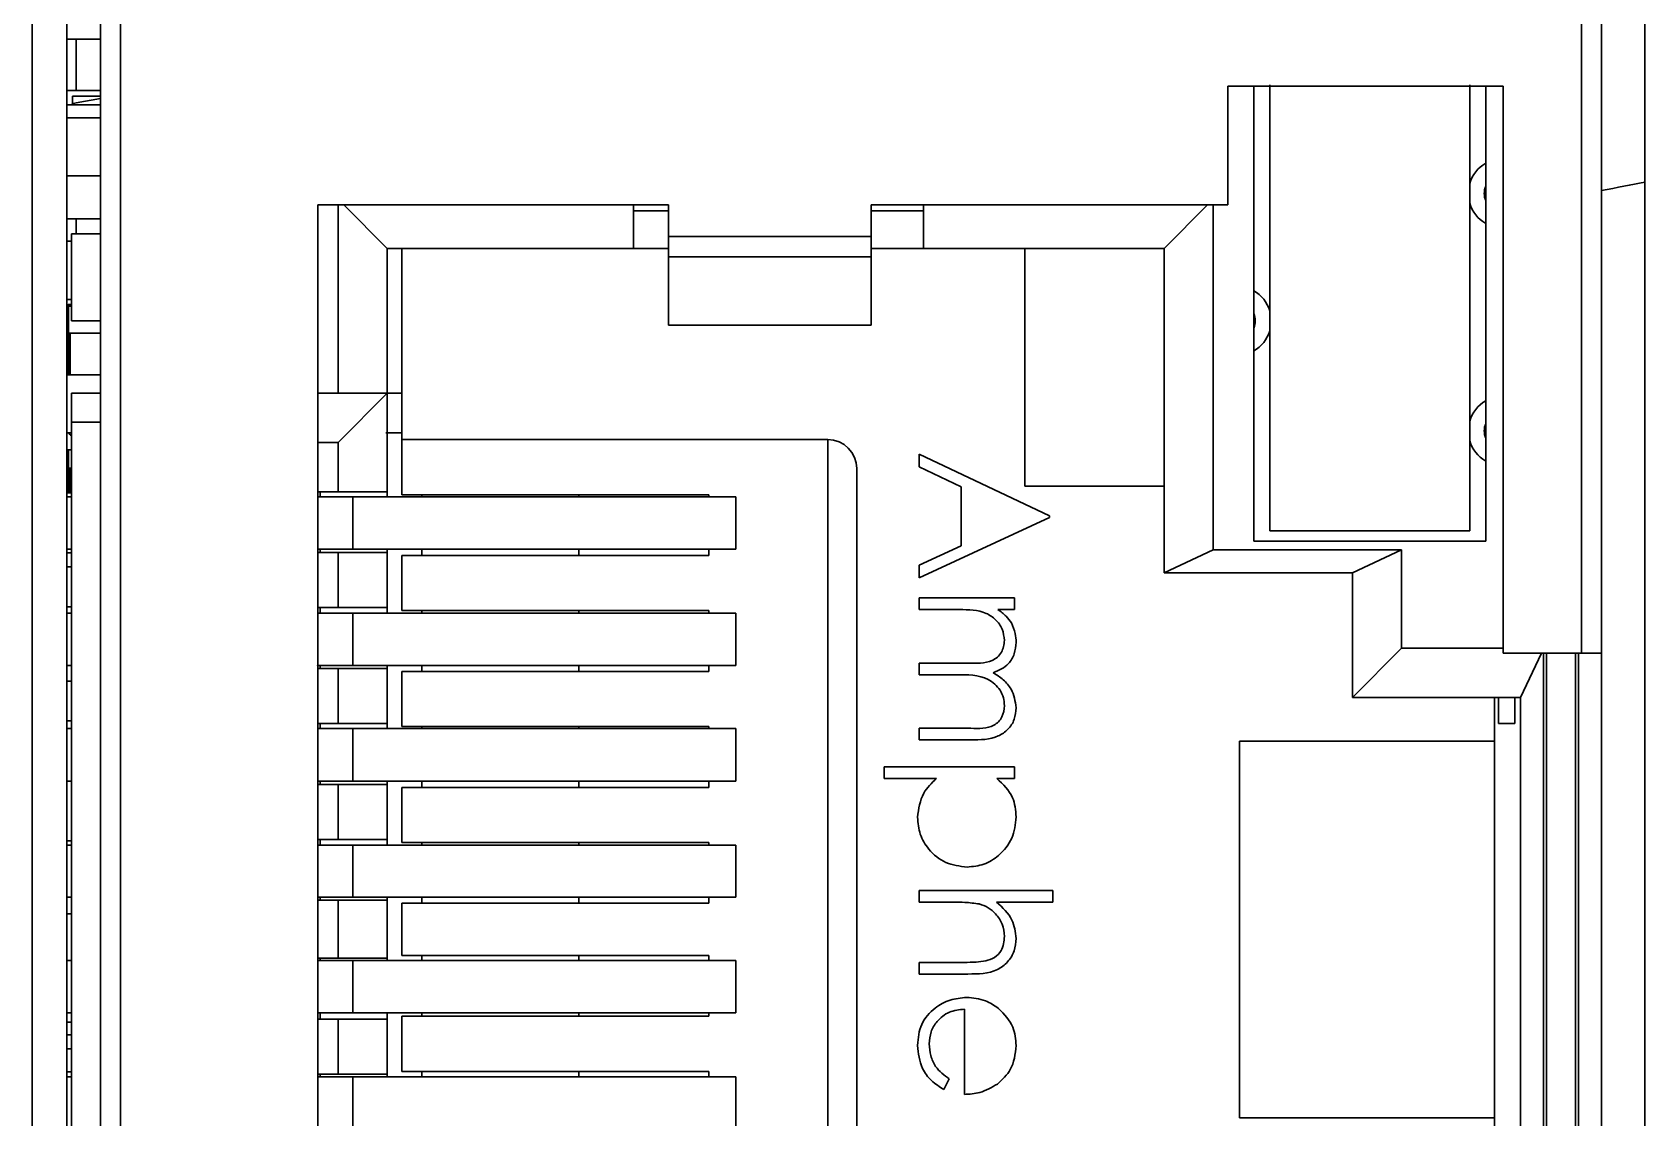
# Model space of a CAD drawing. Header units: inches. Extents: x 59 to 754, y 172 to 990.
# Drawn here: x 122.2 to 175.6, y 621.8 to 657.7 of the extents above; entities that cross this region are included whole.
import ezdxf

# ---------------------------------------------------------------- set-up
doc = ezdxf.new("R2010")
doc.units = ezdxf.units.IN
doc.header["$MEASUREMENT"] = 0
doc.layers.add('svg15406', color=7, linetype='Continuous')

msp = doc.modelspace()

# ---------------------------------------------------------------- linework, layer by layer
at = {"layer": 'svg15406', "color": 7, "lineweight": 30, "true_color": 0xffffff}
for points in [[(123.372, 718.883), (123.372, 536.189)], [(124.485, 537.001), (124.485, 718.057)], [(125.157, 717.385), (125.157, 537.673)], [(122.228, 538.898), (122.228, 716.174)], [(175.642, 538.898), (175.642, 716.174)], [(173.541, 637.163), (173.541, 677.415)], [(174.213, 677.415), (174.213, 637.163)], [(174.213, 662.089), (174.213, 652.489)], [(174.213, 656.778), (174.213, 661.925)], [(174.213, 661.925), (174.213, 654.834)], [(174.213, 656.778), (174.213, 661.925)], [(174.213, 655.359), (174.213, 661.378)], [(174.213, 657.378), (174.213, 661.197)], [(174.213, 656.778), (174.213, 657.642)], [(174.213, 657.642), (174.213, 656.778)], [(124.485, 657.497), (123.372, 657.497)], [(174.213, 653.285), (174.213, 657.104)], [(174.213, 656.12), (174.213, 656.778)], [(170.949, 655.945), (161.829, 655.945)], [(161.829, 655.945), (161.829, 652.009)], [(162.693, 655.945), (162.693, 640.873)], [(162.693, 655.945), (162.693, 649.167)], [(163.221, 641.209), (163.221, 655.993)], [(169.845, 655.993), (169.845, 641.209)], [(169.845, 652.722), (169.845, 655.945)], [(170.373, 640.873), (170.373, 655.945)], [(170.949, 637.163), (170.949, 655.945)], [(174.213, 656.12), (174.213, 656.343)], [(174.213, 656.343), (174.213, 655.801)], [(174.213, 656.085), (174.213, 655.207)], [(174.213, 654.774), (174.213, 656.085)], [(174.213, 655.448), (174.213, 656.085)], [(174.213, 652.654), (174.213, 656.085)], [(124.485, 655.796), (123.372, 655.796)], [(123.561, 655.608), (123.561, 655.351)], [(124.485, 655.608), (123.561, 655.608)], [(124.485, 655.537), (123.684, 655.396)], [(174.213, 655.448), (174.213, 654.774)], [(123.372, 655.324), (124.485, 655.324)], [(124.485, 654.899), (123.372, 654.899)], [(174.213, 655.359), (174.213, 654.834)], [(124.485, 652.979), (123.372, 652.979)], [(169.845, 652.722), (169.845, 652.722)], [(174.213, 652.489), (174.213, 650.569)], [(174.213, 652.297), (174.213, 652.489)], [(174.213, 652.297), (174.213, 647.943)], [(143.301, 652.009), (131.685, 652.009)], [(131.685, 652.009), (131.685, 603.049)], [(131.685, 652.009), (131.685, 645.769)], [(132.357, 645.769), (132.357, 652.009)], [(133.989, 650.569), (132.549, 652.009)], [(142.149, 651.817), (142.149, 652.009)], [(142.149, 652.009), (142.149, 650.569)], [(142.149, 651.817), (143.301, 651.817)], [(142.149, 651.817), (142.149, 650.569)], [(143.301, 652.009), (143.301, 650.963)], [(161.829, 652.009), (150.021, 652.009)], [(150.021, 652.009), (150.021, 650.963)], [(150.021, 651.049), (150.021, 652.009)], [(150.021, 651.817), (151.749, 651.817)], [(151.749, 650.569), (151.749, 652.009)], [(159.717, 650.569), (161.157, 652.009)], [(161.349, 652.009), (161.349, 640.585)], [(169.845, 644.85), (169.845, 652.064)], [(123.372, 651.544), (124.485, 651.544)], [(123.525, 650.807), (123.372, 650.807)], [(123.525, 650.807), (123.372, 650.807)], [(123.525, 648.169), (123.525, 651.049)], [(124.485, 651.049), (123.525, 651.049)], [(124.485, 651.049), (123.525, 651.049)], [(123.525, 651.049), (123.525, 651.049)], [(143.301, 650.963), (150.021, 650.963)], [(143.301, 650.295), (143.301, 650.963)], [(150.021, 648.792), (150.021, 651.049)], [(150.021, 650.963), (150.021, 650.295)], [(142.149, 650.569), (133.989, 650.569)], [(133.989, 650.569), (133.989, 645.769)], [(133.989, 650.569), (133.989, 645.769)], [(134.469, 644.233), (134.469, 650.569)], [(142.149, 650.569), (142.149, 650.569)], [(142.149, 650.569), (143.301, 650.569)], [(150.021, 650.295), (143.301, 650.295)], [(143.301, 650.295), (143.301, 648.028)], [(150.021, 650.569), (151.749, 650.569)], [(150.021, 650.295), (150.021, 648.028)], [(159.717, 650.569), (151.749, 650.569)], [(155.109, 650.569), (155.109, 642.697)], [(159.717, 639.817), (159.717, 650.569)], [(174.213, 650.085), (174.213, 647.943)], [(174.213, 649.076), (174.213, 650.085)], [(174.213, 648.261), (174.213, 649.076)], [(123.372, 648.88), (123.525, 648.88)], [(123.372, 648.653), (123.429, 648.653)], [(123.429, 648.71), (123.525, 648.71)], [(123.429, 648.653), (123.429, 648.71)], [(123.429, 648.653), (123.429, 647.765)], [(150.021, 648.028), (150.021, 648.792)], [(124.485, 648.169), (123.525, 648.169)], [(143.301, 648.028), (150.021, 648.028)], [(162.693, 648.409), (162.693, 647.929)], [(174.213, 645), (174.213, 648.261)], [(174.213, 647.064), (174.213, 647.943)], [(123.429, 647.765), (123.372, 647.765)], [(124.485, 647.765), (123.429, 647.765)], [(123.429, 646.38), (123.429, 647.765)], [(162.693, 647.172), (162.693, 640.873)], [(124.485, 646.38), (123.372, 646.38)], [(123.525, 644.809), (123.525, 645.769)], [(123.525, 645.769), (124.485, 645.769)], [(131.685, 645.769), (131.685, 644.137)], [(131.685, 645.769), (132.357, 645.769)], [(133.989, 645.769), (132.357, 645.769)], [(133.989, 645.769), (132.357, 644.137)], [(134.469, 645.773), (133.989, 645.773)], [(133.989, 645.769), (133.989, 642.509)], [(133.989, 645.769), (133.989, 644.233)], [(174.213, 645.32), (174.213, 646.1)], [(174.213, 645.32), (174.213, 643.176)], [(174.213, 645.32), (174.213, 632.409)], [(123.525, 611.217), (123.525, 644.809)], [(174.213, 644.184), (174.213, 645)], [(123.525, 644.46), (123.372, 644.46)], [(133.989, 644.233), (133.989, 644.46)], [(133.989, 644.46), (133.989, 644.137)], [(148.581, 644.233), (134.469, 644.233)], [(134.469, 644.233), (134.469, 642.409)], [(148.581, 611.785), (148.581, 644.233)], [(169.845, 641.209), (169.845, 644.192)], [(174.213, 643.176), (174.213, 644.184)], [(123.525, 643.891), (123.372, 643.891)], [(131.685, 644.137), (131.685, 642.509)], [(132.357, 644.137), (131.685, 644.137)], [(132.357, 642.509), (132.357, 644.137)], [(133.989, 644.137), (133.989, 642.339)], [(151.609, 643.331), (151.609, 643.754)], [(151.609, 643.754), (155.929, 641.705)], [(123.372, 643.286), (123.429, 643.286)], [(123.429, 643.23), (123.429, 643.286)], [(123.525, 643.23), (123.429, 643.23)], [(123.429, 642.474), (123.429, 643.23)], [(149.541, 643.273), (149.541, 612.745)], [(152.993, 642.674), (151.609, 643.331)], [(152.993, 640.716), (152.993, 642.674)], [(155.109, 642.697), (159.717, 642.697)], [(123.372, 642.474), (123.525, 642.474)], [(123.525, 642.339), (123.372, 642.339)], [(131.685, 642.509), (131.685, 640.493)], [(131.685, 642.509), (132.357, 642.509)], [(132.853, 642.339), (131.685, 642.339)], [(131.685, 642.339), (145.314, 642.339)], [(133.989, 642.509), (132.357, 642.509)], [(145.531, 642.339), (132.853, 642.339)], [(132.853, 642.339), (132.853, 640.601)], [(133.989, 642.339), (133.989, 642.509)], [(133.989, 642.509), (133.989, 642.509)], [(144.645, 642.409), (134.469, 642.409)], [(135.128, 642.409), (135.128, 642.339)], [(140.337, 642.409), (140.337, 642.339)], [(144.645, 642.339), (144.645, 642.409)], [(145.531, 642.339), (144.645, 642.339)], [(145.531, 640.601), (145.531, 642.339)], [(174.213, 642.206), (174.213, 641.358)], [(174.213, 641.237), (174.213, 642.206)], [(155.929, 641.65), (151.609, 639.656)], [(155.929, 641.705), (155.929, 641.65)], [(169.845, 641.209), (163.221, 641.209)], [(169.845, 641.209), (169.845, 641.209)], [(123.525, 640.601), (123.372, 640.601)], [(123.372, 640.489), (123.525, 640.489)], [(131.667, 640.601), (132.853, 640.601)], [(131.685, 640.493), (131.685, 638.669)], [(131.771, 640.493), (131.685, 640.493)], [(131.685, 640.493), (132.357, 640.493)], [(133.989, 640.493), (131.771, 640.493)], [(132.357, 640.493), (133.989, 640.493)], [(132.357, 638.669), (132.357, 640.493)], [(132.853, 640.601), (145.531, 640.601)], [(133.989, 640.493), (133.989, 640.601)], [(133.989, 640.601), (133.989, 638.48)], [(133.989, 640.493), (133.989, 640.493)], [(133.989, 640.493), (133.989, 638.669)], [(135.128, 640.601), (135.128, 640.393)], [(140.337, 640.601), (140.337, 640.393)], [(144.645, 640.393), (144.645, 640.601)], [(151.609, 640.077), (152.993, 640.716)], [(161.349, 640.585), (159.717, 639.817)], [(161.349, 640.585), (167.589, 640.585)], [(162.693, 640.873), (170.373, 640.873)], [(162.693, 640.873), (162.693, 640.873)], [(162.693, 640.873), (170.373, 640.873)], [(167.589, 640.585), (165.957, 639.817)], [(167.589, 640.585), (167.589, 637.321)], [(123.525, 640.017), (123.372, 640.017)], [(134.469, 640.393), (134.469, 638.569)], [(134.469, 640.393), (144.645, 640.393)], [(151.609, 639.656), (151.609, 640.077)], [(165.957, 639.817), (159.717, 639.817)], [(165.957, 635.689), (165.957, 639.817)], [(151.609, 638.603), (151.609, 638.991)], [(151.609, 638.991), (154.765, 638.991)], [(154.765, 638.991), (154.765, 638.603)], [(174.213, 637.964), (174.213, 638.934)], [(123.372, 638.694), (123.525, 638.694)], [(123.525, 638.694), (123.372, 638.694)], [(123.525, 638.48), (123.372, 638.48)], [(131.685, 638.669), (131.685, 636.653)], [(131.685, 638.669), (132.357, 638.669)], [(132.853, 638.48), (132.388, 638.48), (131.753, 638.48), (131.685, 638.48), (132.853, 638.48)], [(131.685, 638.48), (145.314, 638.48)], [(133.989, 638.669), (132.357, 638.669)], [(145.531, 638.48), (132.853, 638.48)], [(132.853, 638.48), (132.853, 636.753)], [(133.989, 638.48), (133.989, 638.669)], [(133.989, 638.669), (133.989, 638.48)], [(133.989, 638.669), (133.989, 638.669)], [(133.989, 638.669), (133.989, 638.669)], [(144.645, 638.569), (134.469, 638.569)], [(135.128, 638.569), (135.128, 638.48)], [(140.337, 638.569), (140.337, 638.48)], [(144.645, 638.48), (144.645, 638.569)], [(145.531, 638.48), (144.645, 638.48)], [(145.531, 636.753), (145.531, 638.48)], [(152.937, 638.603), (151.609, 638.603)], [(154.765, 638.603), (154.217, 638.603)], [(165.957, 635.689), (167.589, 637.321)], [(167.589, 637.321), (170.949, 637.321)], [(123.525, 636.753), (123.372, 636.753)], [(132.853, 636.753), (132.388, 636.753), (131.753, 636.753), (131.667, 636.753), (132.853, 636.753)], [(145.531, 636.753), (132.853, 636.753)], [(133.989, 636.653), (133.989, 636.753)], [(133.989, 636.753), (133.989, 634.659)], [(135.128, 636.753), (135.128, 636.553)], [(140.337, 636.753), (140.337, 636.553)], [(144.645, 636.553), (144.645, 636.753)], [(151.609, 636.443), (151.609, 636.831)], [(151.609, 636.831), (153.214, 636.831)], [(173.541, 637.163), (170.949, 637.163)], [(171.521, 635.689), (172.218, 637.163)], [(172.293, 637.163), (172.293, 618.697)], [(172.389, 617.895), (172.389, 637.163)], [(173.349, 637.163), (173.349, 617.895)], [(173.349, 637.163), (173.349, 634.825)], [(173.349, 637.163), (173.349, 634.249)], [(173.445, 617.895), (173.445, 637.163)], [(174.213, 637.163), (173.541, 637.163)], [(174.213, 617.895), (174.213, 637.163)], [(123.525, 636.237), (123.372, 636.237)], [(131.685, 636.653), (131.685, 634.829)], [(131.771, 636.653), (131.685, 636.653)], [(131.685, 636.653), (132.357, 636.653)], [(132.069, 636.653), (131.685, 636.653)], [(133.989, 636.653), (131.771, 636.653)], [(132.069, 636.653), (133.989, 636.653)], [(132.357, 634.829), (132.357, 636.653)], [(132.357, 636.653), (133.989, 636.653)], [(133.989, 636.653), (133.989, 634.829)], [(133.989, 636.653), (133.989, 636.653)], [(134.469, 636.553), (134.469, 634.729)], [(134.469, 636.553), (144.645, 636.553)], [(134.469, 636.553), (134.469, 636.553)], [(144.645, 636.553), (134.469, 636.553)], [(152.836, 636.443), (151.609, 636.443)], [(171.521, 635.689), (165.957, 635.689)], [(170.661, 635.689), (170.661, 620.329)], [(170.796, 635.689), (170.796, 634.825)], [(171.333, 634.825), (171.333, 635.689)], [(171.521, 620.329), (171.521, 635.689)], [(174.213, 634.691), (174.213, 635.661)], [(123.525, 634.915), (123.372, 634.915)], [(123.525, 634.659), (123.372, 634.659)], [(131.685, 634.829), (131.685, 632.813)], [(131.685, 634.829), (132.357, 634.829)], [(132.853, 634.659), (131.685, 634.659)], [(131.685, 634.659), (145.314, 634.659)], [(133.989, 634.829), (132.357, 634.829)], [(145.531, 634.659), (132.853, 634.659)], [(132.853, 634.659), (132.853, 632.921)], [(133.989, 634.659), (133.989, 634.829)], [(133.989, 634.829), (133.989, 634.829)], [(144.645, 634.729), (134.469, 634.729)], [(135.128, 634.729), (135.128, 634.659)], [(140.337, 634.729), (140.337, 634.659)], [(144.645, 634.659), (144.645, 634.729)], [(145.531, 634.659), (144.645, 634.659)], [(145.531, 632.921), (145.531, 634.659)], [(151.609, 634.283), (151.609, 634.671)], [(151.609, 634.671), (153.32, 634.671)], [(170.796, 634.825), (171.333, 634.825)], [(153.319, 634.283), (151.609, 634.283)], [(162.213, 634.249), (162.213, 621.769)], [(170.661, 634.249), (162.213, 634.249)], [(162.213, 621.769), (162.213, 634.249)], [(173.349, 634.249), (173.349, 634.249)], [(173.349, 634.249), (173.349, 621.769)], [(150.445, 633.009), (150.445, 633.397)], [(150.445, 633.397), (154.765, 633.397)], [(152.181, 633.009), (150.445, 633.009)], [(154.765, 633.009), (154.181, 633.009)], [(154.765, 633.397), (154.765, 633.009)], [(174.213, 633.237), (174.213, 632.409)], [(174.213, 632.267), (174.213, 633.237)], [(123.525, 632.921), (123.372, 632.921)], [(131.667, 632.921), (132.853, 632.921)], [(131.685, 632.813), (131.685, 630.989)], [(131.771, 632.813), (131.685, 632.813)], [(131.685, 632.813), (132.357, 632.813)], [(133.989, 632.813), (131.771, 632.813)], [(132.357, 632.813), (133.989, 632.813)], [(132.357, 630.989), (132.357, 632.813)], [(132.853, 632.921), (145.531, 632.921)], [(133.989, 632.813), (133.989, 632.921)], [(133.989, 632.921), (133.989, 630.8)], [(133.989, 632.813), (133.989, 632.813)], [(133.989, 632.813), (133.989, 630.989)], [(134.469, 632.713), (134.469, 630.889)], [(134.469, 632.713), (144.645, 632.713)], [(134.469, 632.713), (134.469, 632.713)], [(144.645, 632.713), (134.469, 632.713)], [(135.128, 632.921), (135.128, 632.713)], [(140.337, 632.921), (140.337, 632.713)], [(144.645, 632.713), (144.645, 632.921)], [(123.372, 630.946), (123.525, 630.946)], [(131.685, 630.989), (131.685, 628.973)], [(131.685, 630.989), (132.357, 630.989)], [(133.989, 630.989), (132.357, 630.989)], [(133.989, 630.8), (133.989, 630.989)], [(133.989, 630.989), (133.989, 630.8)], [(133.989, 630.989), (133.989, 630.989)], [(133.989, 630.989), (133.989, 630.989)], [(144.645, 630.889), (134.469, 630.889)], [(135.128, 630.889), (135.128, 630.8)], [(140.337, 630.889), (140.337, 630.8)], [(144.645, 630.8), (144.645, 630.889)], [(123.525, 630.8), (123.372, 630.8)], [(132.853, 630.8), (131.685, 630.8)], [(131.685, 630.8), (145.314, 630.8)], [(145.531, 630.8), (132.853, 630.8)], [(132.853, 630.8), (132.853, 629.073)], [(145.531, 630.8), (144.645, 630.8)], [(145.531, 629.073), (145.531, 630.8)], [(151.609, 628.911), (151.609, 629.299)], [(151.609, 629.299), (156.039, 629.299)], [(156.039, 629.299), (156.039, 628.911)], [(174.213, 629.358), (174.213, 620.693)], [(123.525, 629.073), (123.372, 629.073)], [(132.853, 629.073), (131.667, 629.073)], [(131.685, 628.973), (131.685, 627.053)], [(131.771, 628.973), (131.685, 628.973)], [(131.685, 628.973), (132.357, 628.973)], [(132.069, 628.973), (131.685, 628.973)], [(133.989, 628.973), (131.771, 628.973)], [(132.069, 628.973), (133.989, 628.973)], [(132.357, 628.973), (133.989, 628.973)], [(132.357, 627.053), (132.357, 628.973)], [(145.531, 629.073), (132.853, 629.073)], [(133.989, 628.973), (133.989, 629.073)], [(133.989, 629.073), (133.989, 628.973)], [(133.989, 629.073), (133.989, 626.979)], [(133.989, 628.973), (133.989, 628.973)], [(133.989, 628.973), (133.989, 628.973)], [(133.989, 628.973), (133.989, 627.053)], [(134.469, 628.873), (134.469, 627.145)], [(134.469, 628.873), (144.645, 628.873)], [(135.128, 629.073), (135.128, 628.873)], [(140.337, 629.073), (140.337, 628.873)], [(144.645, 628.873), (144.645, 629.073)], [(152.75, 628.911), (151.609, 628.911)], [(156.039, 628.911), (154.169, 628.911)], [(123.525, 628.527), (123.372, 628.527)], [(134.469, 627.145), (144.645, 627.145)], [(135.128, 627.145), (135.128, 626.979)], [(140.337, 627.145), (140.337, 626.979)], [(144.645, 627.145), (144.645, 626.979)], [(174.213, 627.297), (174.213, 626.327)], [(174.213, 627.297), (174.213, 627.297)], [(174.213, 626.327), (174.213, 627.297)], [(123.525, 626.979), (123.372, 626.979)], [(131.685, 627.053), (131.685, 625.037)], [(131.685, 627.053), (132.357, 627.053)], [(132.853, 626.979), (131.685, 626.979)], [(131.685, 626.979), (145.314, 626.979)], [(132.357, 627.053), (133.989, 627.053)], [(145.531, 626.979), (132.853, 626.979)], [(132.853, 626.979), (132.853, 625.241)], [(133.989, 627.053), (133.989, 626.979)], [(133.989, 627.053), (133.989, 627.053)], [(145.531, 626.979), (144.645, 626.979)], [(145.531, 625.241), (145.531, 626.979)], [(151.609, 626.53), (151.609, 626.917)], [(151.609, 626.917), (153.094, 626.917)], [(153.221, 626.53), (151.609, 626.53)], [(123.525, 625.241), (123.372, 625.241)], [(123.525, 624.937), (123.372, 624.937)], [(131.667, 625.241), (132.853, 625.241)], [(131.685, 625.037), (131.685, 623.213)], [(131.771, 625.037), (131.685, 625.037)], [(131.685, 625.037), (132.357, 625.037)], [(133.989, 625.037), (131.771, 625.037)], [(133.989, 625.037), (132.357, 625.037)], [(132.357, 625.037), (132.357, 623.213)], [(132.853, 625.241), (145.531, 625.241)], [(133.989, 625.241), (133.989, 625.037)], [(133.989, 625.241), (133.989, 623.12)], [(133.989, 625.037), (133.989, 625.037)], [(133.989, 623.213), (133.989, 625.037)], [(134.469, 623.305), (134.469, 625.129)], [(144.645, 625.129), (134.469, 625.129)], [(135.128, 625.241), (135.128, 625.129)], [(140.337, 625.241), (140.337, 625.129)], [(144.645, 625.241), (144.645, 625.129)], [(153.104, 622.542), (153.104, 625.366)], [(123.372, 624.52), (123.525, 624.52)], [(123.525, 624.048), (123.372, 624.048)], [(174.213, 622.812), (174.213, 623.782)], [(123.525, 623.293), (123.372, 623.293)], [(123.525, 623.12), (123.372, 623.12)], [(131.685, 623.213), (131.685, 621.197)], [(131.685, 623.213), (132.357, 623.213)], [(132.853, 623.12), (131.685, 623.12)], [(131.685, 623.12), (145.314, 623.12)], [(132.357, 623.213), (133.989, 623.213)], [(145.531, 623.12), (132.853, 623.12)], [(132.853, 623.12), (132.853, 621.393)], [(133.989, 623.12), (133.989, 623.309)], [(133.989, 623.309), (133.989, 623.309)], [(133.989, 623.309), (133.989, 623.12)], [(133.989, 623.213), (133.989, 623.12)], [(133.989, 623.213), (133.989, 623.213)], [(134.469, 623.305), (144.645, 623.305)], [(135.128, 623.305), (135.128, 623.12)], [(140.337, 623.305), (140.337, 623.12)], [(144.645, 623.305), (144.645, 623.12)], [(145.531, 623.12), (144.645, 623.12)], [(145.531, 621.393), (145.531, 623.12)], [(152.605, 623.052), (152.425, 622.708)], [(162.213, 621.769), (162.213, 621.769)], [(162.213, 621.769), (170.661, 621.769)], [(170.661, 621.769), (162.213, 621.769)], [(173.349, 621.769), (173.349, 621.769)], [(173.349, 617.895), (173.349, 621.769)]]:
    msp.add_lwpolyline(points, dxfattribs=at)
at = {"layer": 'svg15406', "color": 250, "lineweight": 30, "true_color": 0x414141}
for points in [[(123.684, 657.497), (123.684, 655.796)], [(123.684, 651.544), (123.684, 651.049)], [(123.525, 648.653), (123.429, 648.653)], [(123.486, 647.765), (123.486, 646.38)], [(124.485, 644.809), (123.525, 644.809)], [(123.429, 643.891), (123.429, 643.286)], [(123.429, 643.286), (123.525, 643.286)], [(123.486, 643.23), (123.486, 642.474)], [(131.771, 642.339), (131.771, 642.509)], [(131.771, 640.493), (131.771, 640.601)], [(131.771, 638.48), (131.771, 638.669)], [(131.771, 636.653), (131.771, 636.753)], [(131.771, 634.659), (131.771, 634.829)], [(131.771, 632.813), (131.771, 632.921)], [(131.771, 630.8), (131.771, 630.989)], [(131.771, 628.973), (131.771, 629.073)], [(131.771, 627.053), (131.771, 626.979)], [(131.771, 625.241), (131.771, 625.037)], [(131.771, 623.213), (131.771, 623.12)]]:
    msp.add_lwpolyline(points, dxfattribs=at)
at = {"layer": 'svg15406', "color": 7, "lineweight": 30, "true_color": 0xffffff}
for points in [[(123.684, 655.396), (123.624, 655.386), (123.568, 655.361), (123.52, 655.324)], [(123.684, 655.396), (123.625, 655.386), (123.568, 655.361), (123.52, 655.324)], [(170.373, 653.391), (170.118, 653.244), (169.929, 653.005), (169.845, 652.722)], [(170.373, 653.391), (170.118, 653.244), (169.929, 653.005), (169.845, 652.722)], [(174.213, 652.489), (174.717, 652.581), (175.194, 652.673), (175.642, 652.768)], [(170.373, 652.633), (170.309, 652.48), (170.309, 652.307), (170.373, 652.153)], [(169.845, 652.064), (169.929, 651.782), (170.118, 651.543), (170.373, 651.396)], [(163.221, 648.498), (163.137, 648.781), (162.948, 649.02), (162.693, 649.167)], [(163.221, 648.498), (163.137, 648.781), (162.948, 649.02), (162.693, 649.167)], [(123.429, 648.71), (123.398, 648.71), (123.372, 648.685), (123.372, 648.653)], [(123.429, 648.71), (123.398, 648.71), (123.372, 648.685), (123.372, 648.653)], [(162.693, 647.929), (162.757, 648.083), (162.757, 648.256), (162.693, 648.409)], [(162.693, 647.172), (162.948, 647.319), (163.137, 647.558), (163.221, 647.84)], [(170.373, 645.519), (170.118, 645.372), (169.929, 645.133), (169.845, 644.85)], [(170.373, 645.519), (170.118, 645.372), (169.929, 645.133), (169.845, 644.85)], [(170.373, 644.761), (170.309, 644.608), (170.309, 644.435), (170.373, 644.281)], [(123.432, 644.46), (123.456, 644.421), (123.488, 644.387), (123.525, 644.36)], [(134.469, 644.455), (134.294, 644.458), (134.12, 644.46), (133.945, 644.46)], [(169.845, 644.192), (169.929, 643.91), (170.118, 643.671), (170.373, 643.524)], [(123.372, 643.286), (123.372, 643.255), (123.398, 643.23), (123.429, 643.23)]]:
    msp.add_open_spline(points, degree=3, dxfattribs=at)
for points, knots in [([(169.845, 652.722), (169.845, 652.72), (169.845, 652.719), (169.845, 652.713), (169.845, 652.707), (169.845, 652.698), (169.845, 652.686), (169.845, 652.664), (169.845, 652.635), (169.845, 652.603), (169.845, 652.54), (169.845, 652.466), (169.845, 652.393), (169.845, 652.32), (169.845, 652.247), (169.845, 652.184), (169.845, 652.152), (169.845, 652.123), (169.845, 652.1), (169.845, 652.089), (169.845, 652.08), (169.845, 652.074), (169.845, 652.068), (169.845, 652.066), (169.845, 652.064)], [0, 0, 0, 0, 1, 1, 1, 2, 2, 2, 3, 3, 3, 4, 4, 4, 5, 5, 5, 6, 6, 6, 7, 7, 7, 8, 8, 8, 8]), ([(162.693, 648.409), (162.693, 648.505), (162.693, 648.601), (162.693, 648.695), (162.693, 648.771), (162.693, 648.845), (162.693, 648.912), (162.693, 648.949), (162.693, 648.983), (162.693, 649.014), (162.693, 649.046), (162.693, 649.073), (162.693, 649.097), (162.693, 649.12), (162.693, 649.138), (162.693, 649.149), (162.693, 649.161), (162.693, 649.164), (162.693, 649.167)], [0, 0, 0, 0, 1, 1, 1, 2, 2, 2, 3, 3, 3, 4, 4, 4, 5, 5, 5, 6, 6, 6, 6]), ([(162.693, 647.172), (162.693, 647.175), (162.693, 647.178), (162.693, 647.189), (162.693, 647.2), (162.693, 647.219), (162.693, 647.242), (162.693, 647.265), (162.693, 647.292), (162.693, 647.322), (162.693, 647.354), (162.693, 647.389), (162.693, 647.427), (162.693, 647.493), (162.693, 647.567), (162.693, 647.642), (162.693, 647.736), (162.693, 647.833), (162.693, 647.929)], [0, 0, 0, 0, 1, 1, 1, 2, 2, 2, 3, 3, 3, 4, 4, 4, 5, 5, 5, 6, 6, 6, 6]), ([(174.213, 646.63), (174.213, 646.695), (174.213, 646.76), (174.213, 646.844), (174.213, 646.909), (174.213, 646.987), (174.213, 647.064)], [0, 0, 0, 0, 1, 1, 1, 2, 2, 2, 2]), ([(174.213, 646.1), (174.213, 646.208), (174.213, 646.315), (174.213, 646.413), (174.213, 646.489), (174.213, 646.56), (174.213, 646.63)], [0, 0, 0, 0, 1, 1, 1, 2, 2, 2, 2]), ([(169.845, 644.85), (169.845, 644.849), (169.845, 644.847), (169.845, 644.841), (169.845, 644.835), (169.845, 644.826), (169.845, 644.814), (169.845, 644.792), (169.845, 644.763), (169.845, 644.731), (169.845, 644.668), (169.845, 644.594), (169.845, 644.521), (169.845, 644.448), (169.845, 644.375), (169.845, 644.311), (169.845, 644.28), (169.845, 644.251), (169.845, 644.228), (169.845, 644.217), (169.845, 644.208), (169.845, 644.202), (169.845, 644.196), (169.845, 644.194), (169.845, 644.192)], [0, 0, 0, 0, 1, 1, 1, 2, 2, 2, 3, 3, 3, 4, 4, 4, 5, 5, 5, 6, 6, 6, 7, 7, 7, 8, 8, 8, 8]), ([(149.541, 643.273), (149.541, 643.804), (149.111, 644.233), (148.581, 644.233), (148.581, 644.233), (148.581, 644.233), (148.581, 644.233)], [0, 0, 0, 0, 1, 1, 1, 2, 2, 2, 2]), ([(149.541, 643.273), (149.541, 643.804), (149.111, 644.233), (148.581, 644.233), (148.581, 644.233), (148.581, 644.233), (148.581, 644.233)], [0, 0, 0, 0, 1, 1, 1, 2, 2, 2, 2]), ([(174.213, 641.358), (174.213, 641.253), (174.213, 641.149), (174.213, 641.019), (174.213, 640.889), (174.213, 640.734), (174.213, 640.562), (174.213, 640.295), (174.213, 639.987), (174.213, 639.68)], [0, 0, 0, 0, 1, 1, 1, 2, 2, 2, 3, 3, 3, 3]), ([(174.213, 639.88), (174.213, 640.011), (174.213, 640.142), (174.213, 640.266), (174.213, 640.39), (174.213, 640.507), (174.213, 640.61), (174.213, 640.714), (174.213, 640.803), (174.213, 640.875), (174.213, 640.947), (174.213, 641.002), (174.213, 641.046), (174.213, 641.222), (174.213, 641.229), (174.213, 641.237)], [0, 0, 0, 0, 1, 1, 1, 2, 2, 2, 3, 3, 3, 4, 4, 4, 5, 5, 5, 5]), ([(174.213, 638.934), (174.213, 638.941), (174.213, 638.948), (174.213, 639.083), (174.213, 639.117), (174.213, 639.158), (174.213, 639.211), (174.213, 639.263), (174.213, 639.326), (174.213, 639.397), (174.213, 639.467), (174.213, 639.546), (174.213, 639.628), (174.213, 639.71), (174.213, 639.795), (174.213, 639.88)], [0, 0, 0, 0, 1, 1, 1, 2, 2, 2, 3, 3, 3, 4, 4, 4, 5, 5, 5, 5]), ([(174.213, 639.68), (174.213, 639.483), (174.213, 639.287), (174.213, 639.099), (174.213, 638.911), (174.213, 638.732), (174.213, 638.59), (174.213, 638.37), (174.213, 638.243), (174.213, 638.115)], [0, 0, 0, 0, 1, 1, 1, 2, 2, 2, 3, 3, 3, 3]), ([(154.433, 637.582), (154.417, 637.709), (154.401, 637.837), (154.355, 637.954), (154.308, 638.071), (154.232, 638.178), (154.139, 638.267), (154.047, 638.356), (153.938, 638.428), (153.823, 638.478), (153.552, 638.598), (153.245, 638.6), (152.937, 638.603)], [0, 0, 0, 0, 1, 1, 1, 2, 2, 2, 3, 3, 3, 4, 4, 4, 4]), ([(154.217, 638.603), (154.312, 638.533), (154.406, 638.463), (154.487, 638.38), (154.551, 638.314), (154.606, 638.24), (154.661, 638.165)], [0, 0, 0, 0, 1, 1, 1, 2, 2, 2, 2]), ([(154.661, 638.165), (154.712, 638.049), (154.763, 637.932), (154.79, 637.81), (154.81, 637.714), (154.816, 637.614), (154.821, 637.515)], [0, 0, 0, 0, 1, 1, 1, 2, 2, 2, 2]), ([(154.661, 638.165), (154.712, 638.049), (154.763, 637.932), (154.79, 637.81), (154.81, 637.714), (154.816, 637.614), (154.821, 637.515)], [0, 0, 0, 0, 1, 1, 1, 2, 2, 2, 2]), ([(174.213, 638.115), (174.213, 637.881), (174.213, 637.646), (174.213, 637.311), (174.213, 637.05), (174.213, 636.726), (174.213, 636.403)], [0, 0, 0, 0, 1, 1, 1, 2, 2, 2, 2]), ([(174.213, 636.619), (174.213, 636.732), (174.213, 636.846), (174.213, 636.954), (174.213, 637.063), (174.213, 637.168), (174.213, 637.263), (174.213, 637.453), (174.213, 637.608), (174.213, 637.714), (174.213, 637.927), (174.213, 637.945), (174.213, 637.964)], [0, 0, 0, 0, 1, 1, 1, 2, 2, 2, 3, 3, 3, 4, 4, 4, 4]), ([(153.214, 636.831), (153.497, 636.819), (153.781, 636.807), (154.028, 636.92), (154.089, 636.949), (154.149, 636.985), (154.201, 637.03), (154.253, 637.075), (154.298, 637.129), (154.331, 637.188), (154.397, 637.306), (154.415, 637.444), (154.433, 637.582)], [0, 0, 0, 0, 1, 1, 1, 2, 2, 2, 3, 3, 3, 4, 4, 4, 4]), ([(154.821, 637.515), (154.808, 637.389), (154.795, 637.262), (154.756, 637.141), (154.717, 637.021), (154.652, 636.905), (154.566, 636.814), (154.431, 636.672), (154.245, 636.591), (154.058, 636.51)], [0, 0, 0, 0, 1, 1, 1, 2, 2, 2, 3, 3, 3, 3]), ([(154.433, 635.42), (154.426, 635.509), (154.419, 635.599), (154.396, 635.685), (154.373, 635.771), (154.333, 635.853), (154.285, 635.929), (154.237, 636.005), (154.179, 636.075), (154.113, 636.135), (154.046, 636.196), (153.971, 636.247), (153.892, 636.287), (153.577, 636.449), (153.207, 636.446), (152.836, 636.443)], [0, 0, 0, 0, 1, 1, 1, 2, 2, 2, 3, 3, 3, 4, 4, 4, 5, 5, 5, 5]), ([(154.058, 636.51), (154.174, 636.438), (154.289, 636.367), (154.393, 636.277), (154.496, 636.188), (154.587, 636.082), (154.651, 635.963), (154.752, 635.779), (154.786, 635.565), (154.821, 635.352)], [0, 0, 0, 0, 1, 1, 1, 2, 2, 2, 3, 3, 3, 3]), ([(174.213, 635.661), (174.213, 635.655), (174.213, 635.65), (174.213, 635.782), (174.213, 635.815), (174.213, 635.857), (174.213, 635.911), (174.213, 635.966), (174.213, 636.033), (174.213, 636.108), (174.213, 636.182), (174.213, 636.264), (174.213, 636.35), (174.213, 636.437), (174.213, 636.528), (174.213, 636.619)], [0, 0, 0, 0, 1, 1, 1, 2, 2, 2, 3, 3, 3, 4, 4, 4, 5, 5, 5, 5]), ([(174.213, 636.403), (174.213, 636.201), (174.213, 635.999), (174.213, 635.808), (174.213, 635.618), (174.213, 635.44), (174.213, 635.291), (174.213, 635.142), (174.213, 635.023), (174.213, 634.936), (174.213, 634.733), (174.213, 634.712), (174.213, 634.691)], [0, 0, 0, 0, 1, 1, 1, 2, 2, 2, 3, 3, 3, 4, 4, 4, 4]), ([(154.821, 635.352), (154.809, 635.221), (154.797, 635.09), (154.754, 634.968), (154.712, 634.846), (154.639, 634.732), (154.547, 634.638), (154.455, 634.544), (154.344, 634.469), (154.227, 634.416), (153.949, 634.292), (153.634, 634.288), (153.319, 634.283)], [0, 0, 0, 0, 1, 1, 1, 2, 2, 2, 3, 3, 3, 4, 4, 4, 4]), ([(153.32, 634.671), (153.589, 634.662), (153.858, 634.653), (154.08, 634.775), (154.136, 634.806), (154.189, 634.844), (154.234, 634.89), (154.28, 634.936), (154.319, 634.989), (154.348, 635.046), (154.404, 635.16), (154.419, 635.29), (154.433, 635.42)], [0, 0, 0, 0, 1, 1, 1, 2, 2, 2, 3, 3, 3, 4, 4, 4, 4]), ([(151.553, 631.722), (151.591, 632.003), (151.628, 632.284), (151.758, 632.517), (151.86, 632.701), (152.02, 632.855), (152.181, 633.009)], [0, 0, 0, 0, 1, 1, 1, 2, 2, 2, 2]), ([(154.181, 633.009), (154.388, 632.813), (154.596, 632.617), (154.7, 632.372), (154.783, 632.179), (154.802, 631.957), (154.821, 631.734)], [0, 0, 0, 0, 1, 1, 1, 2, 2, 2, 2]), ([(174.213, 630.809), (174.213, 630.974), (174.213, 631.14), (174.213, 631.298), (174.213, 631.456), (174.213, 631.606), (174.213, 631.737), (174.213, 631.944), (174.213, 632.105), (174.213, 632.267)], [0, 0, 0, 0, 1, 1, 1, 2, 2, 2, 3, 3, 3, 3]), ([(153.196, 630.074), (152.953, 630.102), (152.71, 630.13), (152.493, 630.225), (152.275, 630.32), (152.084, 630.482), (151.927, 630.671), (151.804, 630.819), (151.704, 630.984), (151.645, 631.162), (151.586, 631.34), (151.57, 631.531), (151.553, 631.722)], [0, 0, 0, 0, 1, 1, 1, 2, 2, 2, 3, 3, 3, 4, 4, 4, 4]), ([(154.821, 631.734), (154.793, 631.492), (154.765, 631.25), (154.673, 631.032), (154.58, 630.814), (154.423, 630.62), (154.238, 630.461), (154.092, 630.335), (153.929, 630.231), (153.753, 630.17), (153.576, 630.109), (153.386, 630.092), (153.196, 630.074)], [0, 0, 0, 0, 1, 1, 1, 2, 2, 2, 3, 3, 3, 4, 4, 4, 4]), ([(174.213, 628.388), (174.213, 628.404), (174.213, 628.421), (174.213, 628.494), (174.213, 628.566), (174.213, 628.694), (174.213, 628.893), (174.213, 629.091), (174.213, 629.359), (174.213, 629.686), (174.213, 629.85), (174.213, 630.029), (174.213, 630.218), (174.213, 630.408), (174.213, 630.608), (174.213, 630.809)], [0, 0, 0, 0, 1, 1, 1, 2, 2, 2, 3, 3, 3, 4, 4, 4, 5, 5, 5, 5]), ([(174.213, 629.358), (174.213, 629.189), (174.213, 629.019), (174.213, 628.889), (174.213, 628.672), (174.213, 628.561), (174.213, 628.495), (174.213, 628.429), (174.213, 628.409), (174.213, 628.388)], [0, 0, 0, 0, 1, 1, 1, 2, 2, 2, 3, 3, 3, 3]), ([(153.597, 628.851), (153.44, 628.873), (153.282, 628.895), (153.124, 628.904), (153, 628.911), (152.875, 628.911), (152.75, 628.911)], [0, 0, 0, 0, 1, 1, 1, 2, 2, 2, 2]), ([(154.433, 627.778), (154.419, 627.915), (154.405, 628.052), (154.358, 628.178), (154.311, 628.304), (154.231, 628.419), (154.138, 628.52), (154.065, 628.6), (153.983, 628.671), (153.892, 628.725), (153.8, 628.779), (153.699, 628.815), (153.597, 628.851)], [0, 0, 0, 0, 1, 1, 1, 2, 2, 2, 3, 3, 3, 4, 4, 4, 4]), ([(154.169, 628.911), (154.372, 628.728), (154.574, 628.544), (154.682, 628.313), (154.767, 628.132), (154.794, 627.921), (154.821, 627.71)], [0, 0, 0, 0, 1, 1, 1, 2, 2, 2, 2]), ([(154.821, 627.71), (154.808, 627.568), (154.796, 627.427), (154.752, 627.294), (154.708, 627.161), (154.632, 627.038), (154.536, 626.932), (154.44, 626.827), (154.325, 626.74), (154.2, 626.679), (153.907, 626.535), (153.564, 626.532), (153.221, 626.53)], [0, 0, 0, 0, 1, 1, 1, 2, 2, 2, 3, 3, 3, 4, 4, 4, 4]), ([(153.812, 626.962), (153.912, 626.994), (154.012, 627.027), (154.101, 627.082), (154.189, 627.137), (154.267, 627.215), (154.319, 627.304), (154.4, 627.444), (154.416, 627.611), (154.433, 627.778)], [0, 0, 0, 0, 1, 1, 1, 2, 2, 2, 3, 3, 3, 3]), ([(153.094, 626.917), (153.228, 626.917), (153.363, 626.916), (153.497, 626.926), (153.602, 626.934), (153.707, 626.948), (153.812, 626.962)], [0, 0, 0, 0, 1, 1, 1, 2, 2, 2, 2]), ([(153.094, 626.917), (153.228, 626.917), (153.363, 626.916), (153.497, 626.926), (153.602, 626.934), (153.707, 626.948), (153.812, 626.962)], [0, 0, 0, 0, 1, 1, 1, 2, 2, 2, 2]), ([(174.213, 624.911), (174.213, 625.035), (174.213, 625.159), (174.213, 625.278), (174.213, 625.396), (174.213, 625.509), (174.213, 625.612), (174.213, 625.715), (174.213, 625.809), (174.213, 625.889), (174.213, 625.969), (174.213, 626.035), (174.213, 626.089), (174.213, 626.303), (174.213, 626.315), (174.213, 626.327)], [0, 0, 0, 0, 1, 1, 1, 2, 2, 2, 3, 3, 3, 4, 4, 4, 5, 5, 5, 5]), ([(174.213, 626.327), (174.213, 626.081), (174.213, 625.835), (174.213, 625.52), (174.213, 625.272), (174.213, 624.98), (174.213, 624.689)], [0, 0, 0, 0, 1, 1, 1, 2, 2, 2, 2]), ([(151.553, 624.166), (151.575, 624.406), (151.596, 624.646), (151.69, 624.859), (151.783, 625.071), (151.948, 625.256), (152.138, 625.403), (152.288, 625.518), (152.453, 625.61), (152.629, 625.665), (152.805, 625.72), (152.992, 625.737), (153.178, 625.754)], [0, 0, 0, 0, 1, 1, 1, 2, 2, 2, 3, 3, 3, 4, 4, 4, 4]), ([(153.178, 625.754), (153.393, 625.735), (153.607, 625.716), (153.801, 625.64), (153.953, 625.58), (154.093, 625.485), (154.232, 625.391)], [0, 0, 0, 0, 1, 1, 1, 2, 2, 2, 2]), ([(153.178, 625.754), (153.393, 625.735), (153.607, 625.716), (153.801, 625.64), (153.953, 625.58), (154.093, 625.485), (154.232, 625.391)], [0, 0, 0, 0, 1, 1, 1, 2, 2, 2, 2]), ([(153.104, 625.366), (152.933, 625.347), (152.762, 625.327), (152.607, 625.262), (152.452, 625.197), (152.313, 625.088), (152.202, 624.956), (152.115, 624.853), (152.044, 624.735), (152.004, 624.61), (151.963, 624.484), (151.952, 624.349), (151.941, 624.215)], [0, 0, 0, 0, 1, 1, 1, 2, 2, 2, 3, 3, 3, 4, 4, 4, 4]), ([(154.232, 625.391), (154.423, 625.197), (154.614, 625.003), (154.71, 624.767), (154.786, 624.581), (154.804, 624.369), (154.821, 624.157)], [0, 0, 0, 0, 1, 1, 1, 2, 2, 2, 2]), ([(154.232, 625.391), (154.423, 625.197), (154.614, 625.003), (154.71, 624.767), (154.786, 624.581), (154.804, 624.369), (154.821, 624.157)], [0, 0, 0, 0, 1, 1, 1, 2, 2, 2, 2]), ([(174.213, 623.782), (174.213, 623.795), (174.213, 623.807), (174.213, 623.982), (174.213, 624.026), (174.213, 624.081), (174.213, 624.145), (174.213, 624.21), (174.213, 624.285), (174.213, 624.367), (174.213, 624.529), (174.213, 624.72), (174.213, 624.911)], [0, 0, 0, 0, 1, 1, 1, 2, 2, 2, 3, 3, 3, 4, 4, 4, 4]), ([(174.213, 624.689), (174.213, 624.378), (174.213, 624.067), (174.213, 623.794), (174.213, 623.657), (174.213, 623.529), (174.213, 623.418), (174.213, 623.306), (174.213, 623.212), (174.213, 623.136), (174.213, 622.986), (174.213, 622.913), (174.213, 622.872), (174.213, 622.83), (174.213, 622.821), (174.213, 622.812)], [0, 0, 0, 0, 1, 1, 1, 2, 2, 2, 3, 3, 3, 4, 4, 4, 5, 5, 5, 5]), ([(152.425, 622.708), (152.282, 622.796), (152.139, 622.884), (152.016, 622.998), (151.893, 623.112), (151.79, 623.251), (151.72, 623.402), (151.611, 623.638), (151.582, 623.902), (151.553, 624.166)], [0, 0, 0, 0, 1, 1, 1, 2, 2, 2, 3, 3, 3, 3]), ([(151.941, 624.215), (151.952, 624.084), (151.963, 623.954), (151.995, 623.826), (152.027, 623.699), (152.079, 623.574), (152.153, 623.468), (152.269, 623.301), (152.437, 623.176), (152.605, 623.052)], [0, 0, 0, 0, 1, 1, 1, 2, 2, 2, 3, 3, 3, 3]), ([(154.821, 624.157), (154.788, 623.876), (154.756, 623.595), (154.626, 623.366), (154.524, 623.184), (154.362, 623.035), (154.199, 622.885)], [0, 0, 0, 0, 1, 1, 1, 2, 2, 2, 2]), ([(154.199, 622.885), (154.01, 622.773), (153.82, 622.66), (153.613, 622.604), (153.45, 622.56), (153.277, 622.551), (153.104, 622.542)], [0, 0, 0, 0, 1, 1, 1, 2, 2, 2, 2])]:
    msp.add_open_spline(points, degree=3, knots=knots, dxfattribs=at)

doc.saveas('drawing.dxf')
